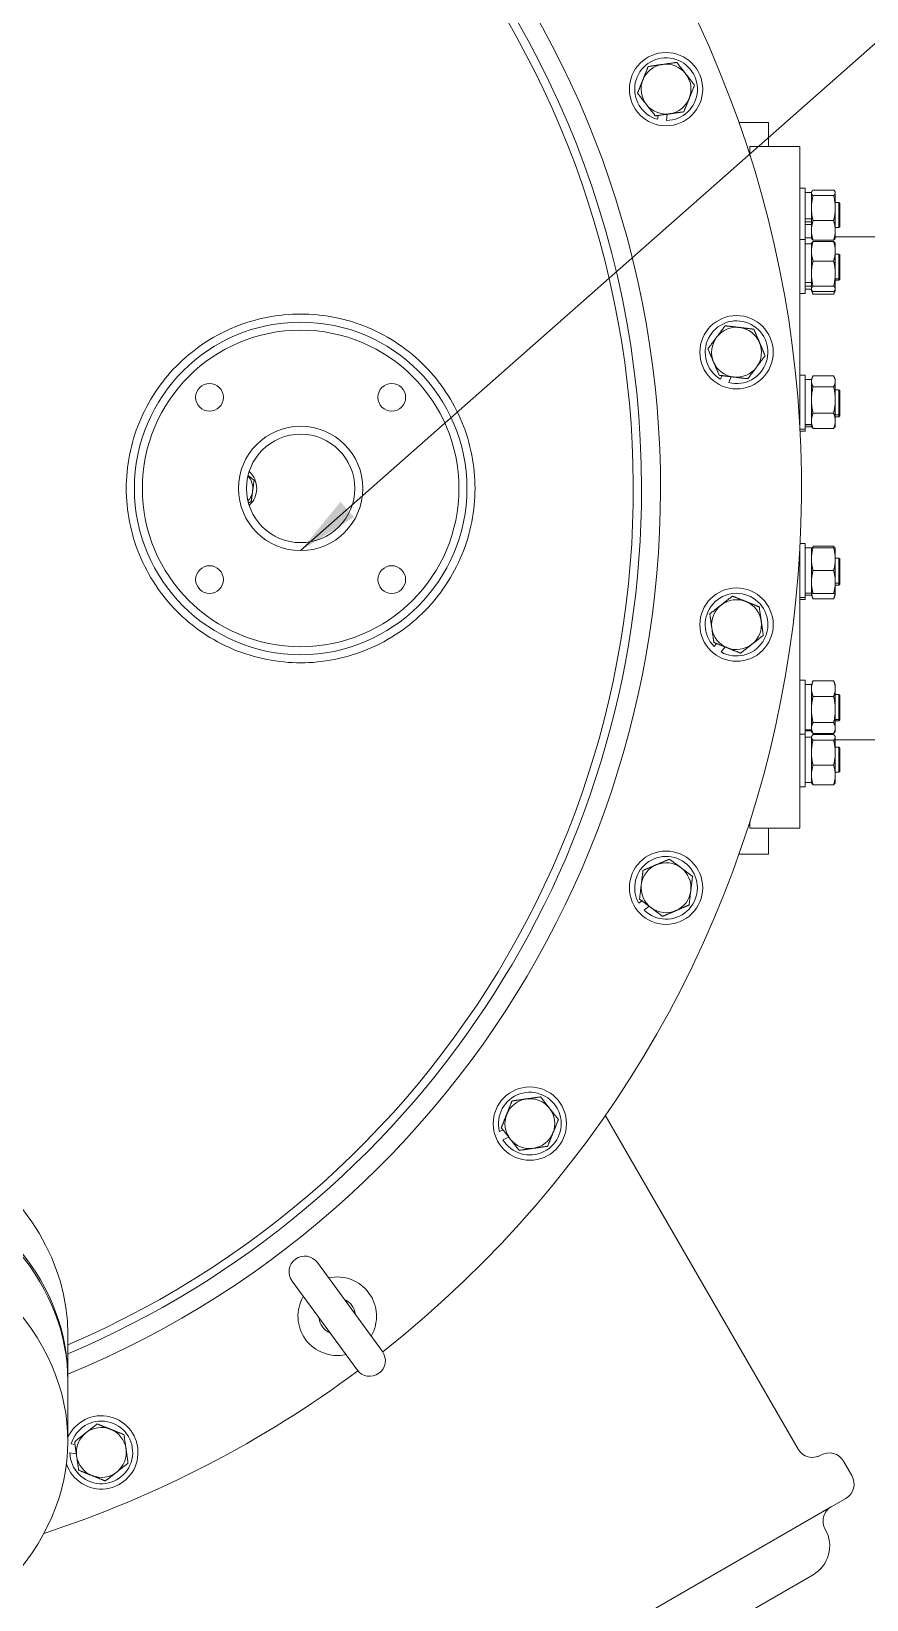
# Model space of a CAD drawing. Header units: inches. Extents: x 12 to 318, y 5 to 204.
# Drawn here: x 60.11 to 72.66, y 153.15 to 176.73 of the extents above; entities that cross this region are included whole.
import ezdxf

# ---------------------------------------------------------------- set-up
doc = ezdxf.new("R2010")
doc.units = ezdxf.units.IN
doc.header["$LTSCALE"] = 9.5
doc.header["$MEASUREMENT"] = 0
doc.layers.add('Symbol (ANSI)', color=7, linetype='Continuous', lineweight=25)
doc.layers.add('Visible', color=7, linetype='Continuous', lineweight=18)
doc.styles.add('MEMCOR Medium', font='arial.ttf')
doc.dimstyles.new('Default (ANSI)$7', dxfattribs={"dimscale": 9.5, "dimtxt": 0.15, "dimasz": 0.098425, "dimexe": 0.125, "dimexo": 0.0625, "dimgap": 0.031496, "dimtad": 0, "dimtih": 1, "dimtoh": 1, "dimdec": 4, "dimzin": 3, "dimdsep": 46, "dimlunit": 5, "dimtxsty": 'MEMCOR Medium', "dimcen": 0.09, "dimdle": 0.393701, "dimclrd": 256, "dimclre": 256, "dimclrt": 256, "dimadec": 0, "dimazin": 1, "dimtfac": 0.8, "dimtofl": 0, "dimtmove": 0, "dimatfit": 3, "dimfxl": 1, "dimfrac": 1, "dimtolj": 1, "dimtzin": 4, "dimlwd": -1, "dimlwe": -1, "dimarcsym": 0})

msp = doc.modelspace()

# ---------------------------------------------------------------- linework, layer by layer
at = {"layer": 'Visible'}
for p, q in [((69.527964, 175.466518), (69.520416, 175.408843)), ((69.654871, 175.391247), (69.667333, 175.486471)), ((70.742976, 175.359205), (71.186061, 175.359205)), ((71.186061, 174.999237), (71.186061, 175.359205)), ((70.909811, 174.999237), (70.909811, 174.861292)), ((71.659811, 174.999237), (70.909811, 174.999237)), ((71.659811, 174.999237), (71.659811, 170.767981)), ((71.659811, 174.374205), (71.739811, 174.374205)), ((71.739811, 174.374205), (71.739811, 173.601811)), ((71.739811, 174.308205), (71.833811, 174.308205)), ((71.833811, 174.312205), (71.837394, 174.319891)), ((71.833811, 174.312205), (71.833811, 174.304688)), ((71.833811, 174.304688), (71.833811, 174.074507)), ((71.858626, 174.345981), (72.167995, 174.345981)), ((71.858626, 174.263395), (72.167995, 174.263395)), ((72.192811, 174.312205), (72.189227, 174.319891)), ((72.192811, 174.304688), (72.192811, 174.312205)), ((72.192811, 174.074507), (72.192811, 174.304688)), ((71.833811, 174.074507), (71.833811, 173.738025)), ((72.192811, 174.155705), (72.247311, 174.155705)), ((72.192811, 173.738025), (72.192811, 174.074507)), ((72.247311, 173.780705), (72.247311, 174.155705)), ((72.259811, 174.143205), (72.247311, 174.155705)), ((72.259811, 174.143205), (72.259811, 173.793205)), ((71.739811, 173.914954), (71.833811, 173.914954)), ((71.739811, 173.869407), (71.833811, 173.869407)), ((71.739811, 173.825041), (71.833811, 173.825041)), ((71.858626, 173.885619), (72.167995, 173.885619)), ((72.192811, 173.780705), (72.247311, 173.780705)), ((72.259811, 173.793205), (72.247311, 173.780705)), ((71.659811, 173.601811), (71.739811, 173.601811)), ((71.739811, 173.628205), (71.833811, 173.628205)), ((71.739811, 173.601811), (71.739811, 172.789811)), ((71.833811, 173.738025), (71.833811, 173.624205)), ((71.833811, 173.624205), (71.837394, 173.61652)), ((71.833811, 173.539811), (71.837394, 173.547496)), ((71.833811, 173.539811), (71.833811, 173.425992)), ((71.858626, 173.59043), (72.167995, 173.59043)), ((71.858626, 173.573587), (72.167995, 173.573587)), ((72.192811, 173.624205), (72.189227, 173.61652)), ((72.192811, 173.539811), (72.189227, 173.547496)), ((72.192811, 173.624205), (72.192811, 173.738025)), ((72.192811, 173.640455), (73.279811, 173.640455)), ((72.192811, 173.425992), (72.192811, 173.539811)), ((71.739811, 173.535811), (71.833811, 173.535811)), ((71.833811, 173.425992), (71.833811, 173.089509)), ((72.192811, 173.089509), (72.192811, 173.425992)), ((72.192811, 173.383311), (72.247311, 173.383311)), ((72.247311, 173.008311), (72.247311, 173.383311)), ((72.259811, 173.370811), (72.247311, 173.383311)), ((72.259811, 173.370811), (72.259811, 173.020811)), ((71.833811, 173.089509), (71.833811, 172.859328)), ((71.858626, 173.278397), (72.167995, 173.278397)), ((72.192811, 172.859328), (72.192811, 173.089509)), ((71.739811, 172.955349), (71.833811, 172.955349)), ((71.739811, 172.898722), (71.833811, 172.898722)), ((71.739811, 172.855811), (71.833811, 172.855811)), ((71.833811, 172.859328), (71.833811, 172.851811)), ((71.833811, 172.851811), (71.837394, 172.844126)), ((71.833811, 172.851811), (71.833811, 172.832843)), ((71.833811, 172.832843), (71.848991, 172.800288)), ((71.858626, 172.900621), (72.167995, 172.900621)), ((72.192811, 172.832843), (72.17763, 172.800288)), ((72.192811, 172.851811), (72.189227, 172.844126)), ((72.192811, 173.008311), (72.247311, 173.008311)), ((72.192811, 172.989343), (72.247311, 172.989343)), ((72.192811, 172.851811), (72.192811, 172.859328)), ((72.192811, 172.832843), (72.192811, 172.851811)), ((72.259811, 173.020811), (72.247311, 173.008311)), ((72.247311, 172.989343), (72.247311, 173.008311)), ((72.259811, 173.001843), (72.247311, 172.989343)), ((72.259811, 173.020811), (72.259811, 173.001843)), ((71.659811, 172.789811), (71.739811, 172.789811)), ((71.858626, 172.818035), (72.167995, 172.818035)), ((71.858626, 172.781802), (72.167995, 172.781802)), ((70.48949, 171.555407), (70.467272, 171.501652)), ((70.592591, 171.449856), (70.629274, 171.538609)), ((71.659811, 171.560688), (71.739811, 171.560688)), ((71.739811, 171.560688), (71.739811, 170.748688)), ((71.739811, 171.494688), (71.833811, 171.494688)), ((71.833811, 171.498688), (71.848991, 171.531243)), ((71.833811, 171.498688), (71.833811, 171.468948)), ((71.833811, 171.468948), (71.833811, 171.190646)), ((71.858626, 171.549729), (72.167995, 171.549729)), ((72.192811, 171.498688), (72.17763, 171.531243)), ((72.192811, 171.468948), (72.192811, 171.498688)), ((72.192811, 171.190646), (72.192811, 171.468948)), ((71.833811, 171.190646), (71.833811, 170.876387)), ((71.858626, 171.388167), (72.167995, 171.388167)), ((72.192811, 171.342188), (72.247311, 171.342188)), ((72.192811, 170.876387), (72.192811, 171.190646)), ((72.247311, 170.967188), (72.247311, 171.342188)), ((72.259811, 171.329688), (72.247311, 171.342188)), ((72.259811, 171.329688), (72.259811, 170.979688)), ((71.858626, 170.993126), (72.167995, 170.993126)), ((72.192811, 170.967188), (72.247311, 170.967188)), ((72.259811, 170.979688), (72.247311, 170.967188)), ((72.247311, 170.936498), (72.247311, 170.967188)), ((72.259811, 170.948998), (72.247311, 170.936498)), ((72.259811, 170.979688), (72.259811, 170.948998)), ((71.660861, 170.748688), (71.739811, 170.748688)), ((71.662487, 170.717998), (71.739811, 170.717998)), ((71.739811, 170.818864), (71.833811, 170.818864)), ((71.739811, 170.817153), (71.833811, 170.817153)), ((71.739811, 170.783998), (71.833811, 170.783998)), ((71.739811, 170.748688), (71.739811, 170.717998)), ((71.833811, 170.876387), (71.833811, 170.810688)), ((71.833811, 170.810688), (71.848991, 170.778134)), ((71.833811, 170.810688), (71.833811, 170.779998)), ((71.858626, 170.759647), (72.167995, 170.759647)), ((72.192811, 170.810688), (72.17763, 170.778134)), ((72.192811, 170.936498), (72.247311, 170.936498)), ((72.192811, 170.810688), (72.192811, 170.876387)), ((72.192811, 170.779998), (72.192811, 170.810688)), ((71.659811, 168.950428), (71.659811, 164.749237)), ((71.664023, 169.030477), (71.739811, 169.030477)), ((71.739811, 169.030477), (71.739811, 168.218477)), ((71.739811, 168.964477), (71.833811, 168.964477)), ((71.833811, 168.968477), (71.833811, 168.796477)), ((71.848122, 168.968477), (71.848991, 168.970341)), ((71.858626, 168.988827), (72.167995, 168.988827)), ((71.858626, 168.968477), (72.167995, 168.968477)), ((72.178499, 168.968477), (72.17763, 168.970341)), ((72.192811, 168.796477), (72.192811, 168.968477)), ((71.833811, 168.796477), (71.833811, 168.452477)), ((71.858626, 168.624477), (72.167995, 168.624477)), ((72.192811, 168.811977), (72.247311, 168.811977)), ((72.192811, 168.452477), (72.192811, 168.796477)), ((72.247311, 168.436977), (72.247311, 168.811977)), ((72.259811, 168.799477), (72.247311, 168.811977)), ((72.259811, 168.799477), (72.259811, 168.449477)), ((71.833811, 168.452477), (71.833811, 168.280477)), ((72.192811, 168.280477), (72.192811, 168.452477)), ((72.192811, 168.436977), (72.247311, 168.436977)), ((72.192811, 168.406286), (72.247311, 168.406286)), ((72.259811, 168.449477), (72.247311, 168.436977)), ((72.247311, 168.406286), (72.247311, 168.436977)), ((72.259811, 168.418786), (72.247311, 168.406286)), ((72.259811, 168.449477), (72.259811, 168.418786)), ((71.659811, 168.218477), (71.739811, 168.218477)), ((71.659811, 168.187786), (71.739811, 168.187786)), ((71.739811, 168.284477), (71.833811, 168.284477)), ((71.739811, 168.253786), (71.833811, 168.253786)), ((71.739811, 168.218477), (71.739811, 168.187786)), ((71.833811, 168.280477), (71.833811, 168.249786)), ((71.833811, 168.249786), (71.848991, 168.217231)), ((71.858626, 168.280477), (72.167995, 168.280477)), ((71.858626, 168.198745), (72.167995, 168.198745)), ((72.192811, 168.249786), (72.17763, 168.217231)), ((72.192811, 168.249786), (72.192811, 168.280477)), ((70.405983, 167.528704), (70.370609, 167.48253)), ((70.478253, 167.400064), (70.536656, 167.476299)), ((71.659811, 166.977631), (71.739811, 166.977631)), ((71.739811, 166.977631), (71.739811, 166.165631)), ((71.833811, 166.915631), (71.848991, 166.948186)), ((71.858626, 166.966672), (72.167995, 166.966672)), ((72.192811, 166.915631), (72.17763, 166.948186)), ((71.739811, 166.911631), (71.833811, 166.911631)), ((71.833811, 166.915631), (71.833811, 166.849933)), ((71.833811, 166.849933), (71.833811, 166.535674)), ((71.858626, 166.733194), (72.167995, 166.733194)), ((72.192811, 166.849933), (72.192811, 166.915631)), ((72.192811, 166.535674), (72.192811, 166.849933)), ((72.192811, 166.759131), (72.247311, 166.759131)), ((72.247311, 166.384131), (72.247311, 166.759131)), ((72.259811, 166.746631), (72.247311, 166.759131)), ((72.259811, 166.746631), (72.259811, 166.396631)), ((71.833811, 166.535674), (71.833811, 166.257372)), ((72.192811, 166.257372), (72.192811, 166.535674)), ((71.739811, 166.231631), (71.833811, 166.231631)), ((71.833811, 166.257372), (71.833811, 166.227631)), ((71.858626, 166.338153), (72.167995, 166.338153)), ((72.192811, 166.384131), (72.247311, 166.384131)), ((72.192811, 166.365163), (72.247311, 166.365163)), ((72.192811, 166.227631), (72.192811, 166.257372)), ((72.259811, 166.396631), (72.247311, 166.384131)), ((72.247311, 166.365163), (72.247311, 166.384131)), ((72.259811, 166.377663), (72.247311, 166.365163)), ((72.259811, 166.396631), (72.259811, 166.377663)), ((71.659811, 166.165631), (71.739811, 166.165631)), ((71.739811, 166.212663), (71.833811, 166.212663)), ((71.739811, 166.165631), (71.739811, 165.374269)), ((71.739811, 166.120269), (71.833811, 166.120269)), ((71.833811, 166.227631), (71.848991, 166.195077)), ((71.833811, 166.227631), (71.833811, 166.216181)), ((71.833811, 166.216181), (71.833811, 166.208663)), ((71.833811, 166.208663), (71.837394, 166.200978)), ((71.833811, 166.124269), (71.837394, 166.131954)), ((71.833811, 166.124269), (71.833811, 166.116752)), ((71.833811, 166.116752), (71.833811, 165.886571)), ((71.858626, 166.17659), (72.167995, 166.17659)), ((71.858626, 166.174888), (72.167995, 166.174888)), ((71.858626, 166.158045), (72.167995, 166.158045)), ((71.858626, 166.075459), (72.167995, 166.075459)), ((72.192811, 166.227631), (72.17763, 166.195077)), ((72.192811, 166.208663), (72.189227, 166.200978)), ((72.192811, 166.124269), (72.189227, 166.131954)), ((72.192811, 166.216181), (72.192811, 166.227631)), ((72.192811, 166.208663), (72.192811, 166.216181)), ((72.192811, 166.116752), (72.192811, 166.124269)), ((72.192811, 165.886571), (72.192811, 166.116752)), ((72.192811, 166.077955), (73.279811, 166.077955)), ((71.833811, 165.886571), (71.833811, 165.550088)), ((72.192811, 165.967769), (72.247311, 165.967769)), ((72.192811, 165.550088), (72.192811, 165.886571)), ((72.247311, 165.592769), (72.247311, 165.967769)), ((72.259811, 165.955269), (72.247311, 165.967769)), ((72.259811, 165.955269), (72.259811, 165.605269)), ((71.833811, 165.550088), (71.833811, 165.436269)), ((71.858626, 165.697683), (72.167995, 165.697683)), ((72.192811, 165.592769), (72.247311, 165.592769)), ((72.192811, 165.436269), (72.192811, 165.550088)), ((72.259811, 165.605269), (72.247311, 165.592769)), ((71.659811, 165.374269), (71.739811, 165.374269)), ((71.739811, 165.440269), (71.833811, 165.440269)), ((71.833811, 165.436269), (71.837394, 165.428584)), ((71.858626, 165.402493), (72.167995, 165.402493)), ((72.192811, 165.436269), (72.189227, 165.428584)), ((70.909811, 164.857117), (70.909811, 164.749237)), ((71.659811, 164.749237), (70.909811, 164.749237)), ((71.186061, 164.359205), (71.186061, 164.749237)), ((70.742976, 164.359205), (71.186061, 164.359205)), ((69.283134, 163.66082), (69.237015, 163.625375)), ((69.319647, 163.517858), (69.395791, 163.57638)), ((71.633094, 155.415981), (68.73526, 160.435177)), ((67.197463, 160.215345), (67.143741, 160.193045)), ((67.19573, 160.067805), (67.284427, 160.104625)), ((65.383476, 156.885563), (64.407379, 158.220269)), ((64.026035, 157.941385), (65.002132, 156.606679)), ((60.654811, 156.481631), (60.654811, 157.146311)), ((60.654811, 156.439205), (60.654811, 155.533224)), ((60.762124, 155.486051), (60.704449, 155.493599)), ((60.686853, 155.359144), (60.782077, 155.346682)), ((71.927301, 155.297166), (71.9746, 155.324475)), ((72.441106, 155.016462), (72.316106, 155.232968)), ((59.575725, 147.299956), (72.133094, 154.549956)), ((72.3496, 154.674956), (72.133094, 154.549956)), ((60.600244, 147.025436), (71.858575, 153.525436))]:
    msp.add_line(p, q, dxfattribs=at)
for centre, radius in [((69.648171, 175.862551), 0.551181), ((70.708102, 171.906834), 0.551181), ((64.154811, 169.859205), 2.5), ((64.154811, 169.859205), 2.38), ((62.784791, 171.229224), 0.2085), ((65.52483, 171.229224), 0.2085), ((64.154811, 169.859205), 0.935), ((64.154811, 169.859205), 0.815), ((62.784791, 168.489185), 0.2085), ((65.52483, 168.489185), 0.2085), ((70.708102, 167.811575), 0.551181), ((69.648171, 163.855858), 0.551181), ((67.600541, 160.30926), 0.551181)]:
    msp.add_circle(centre, radius, dxfattribs=at)
for centre, radius, start, end in [((55.154811, 169.859205), 16.53, 308.2511734, 121.443992), ((55.154811, 169.859205), 14.41, 292.4377468, 247.5622532), ((55.154811, 169.859205), 14.125, 0, 180), ((55.154811, 169.859205), 14, 293.1323964, 246.8676036), ((69.648171, 175.862551), 0.471351, 270.8144894, 254.2738604), ((69.648171, 175.862551), 0.375, 98.1474633, 158.1474633), ((69.648171, 175.862551), 0.375, 38.1474633, 98.1474633), ((69.648171, 175.862551), 0.375, 158.1474633, 218.1474633), ((69.648171, 175.862551), 0.375, 338.1474633, 38.1474633), ((69.648171, 175.862551), 0.375, 278.1474633, 338.1474633), ((69.648171, 175.862551), 0.375, 218.1474633, 278.1474633), ((70.708102, 171.906834), 0.471351, 255.8144894, 239.2738604), ((70.708102, 171.906834), 0.375, 143.1474633, 203.1474633), ((70.708102, 171.906834), 0.375, 83.1474633, 143.1474633), ((70.708102, 171.906834), 0.375, 23.1474633, 83.1474633), ((70.708102, 171.906834), 0.375, 323.1474633, 23.1474633), ((70.708102, 171.906834), 0.375, 203.1474633, 263.1474633), ((70.708102, 171.906834), 0.375, 263.1474633, 323.1474633), ((63.154811, 169.859205), 0.281, 352.2730598, 42.4416977), ((63.154811, 169.859205), 0.34, 311.5893165, 48.4106835), ((55.154811, 169.859205), 14.125, 292.9159597, 0), ((63.154811, 169.859205), 0.281, 317.5583023, 352.2730598), ((70.708102, 167.811575), 0.471351, 240.8144894, 224.2738604), ((70.708102, 167.811575), 0.375, 68.1474633, 128.1474633), ((70.708102, 167.811575), 0.375, 8.1474633, 68.1474633), ((70.708102, 167.811575), 0.375, 128.1474633, 188.1474633), ((70.708102, 167.811575), 0.375, 188.1474633, 248.1474633), ((70.708102, 167.811575), 0.375, 308.1474633, 8.1474633), ((70.708102, 167.811575), 0.375, 248.1474633, 308.1474633), ((69.648171, 163.855858), 0.471351, 225.8144894, 209.2738604), ((69.648171, 163.855858), 0.375, 113.1474633, 173.1474633), ((69.648171, 163.855858), 0.375, 53.1474633, 113.1474633), ((69.648171, 163.855858), 0.375, 353.1474633, 53.1474633), ((69.648171, 163.855858), 0.375, 173.1474633, 233.1474633), ((69.648171, 163.855858), 0.375, 293.1474633, 353.1474633), ((69.648171, 163.855858), 0.375, 233.1474633, 293.1474633), ((67.600541, 160.30926), 0.471351, 210.8144894, 194.2738604), ((67.600541, 160.30926), 0.375, 98.1474633, 158.1474633), ((67.600541, 160.30926), 0.375, 38.1474633, 98.1474633), ((67.600541, 160.30926), 0.375, 158.1474633, 218.1474633), ((67.600541, 160.30926), 0.375, 338.1474633, 38.1474633), ((67.600541, 160.30926), 0.375, 278.1474633, 338.1474633), ((67.600541, 160.30926), 0.375, 218.1474633, 278.1474633), ((64.216707, 158.080827), 0.23622, 36.1787496, 216.1787496), ((64.704755, 157.413474), 0.590551, 329.756928, 102.6005711), ((64.704755, 157.413474), 0.590551, 149.756928, 282.6005711), ((64.704755, 157.413474), 0.273828, 5.7954562, 66.5620429), ((64.704755, 157.413474), 0.273828, 185.7954562, 246.5620429), ((65.192804, 156.746121), 0.23622, 216.1787496, 36.1787496), ((55.154811, 169.859205), 16.53, 288.1149061, 306.6165423), ((61.158157, 155.365844), 0.551181, 198.020363, 155.9533629), ((61.158157, 155.365844), 0.471351, 180.8144894, 164.2738604), ((61.158157, 155.365844), 0.375, 128.1474633, 188.1474633), ((61.158157, 155.365844), 0.375, 68.1474633, 128.1474633), ((61.158157, 155.365844), 0.375, 8.1474633, 68.1474633), ((61.158157, 155.365844), 0.375, 308.1474633, 8.1474633), ((71.8496, 155.540981), 0.25, 210, 300), ((61.158157, 155.365844), 0.375, 188.1474633, 248.1474633), ((72.0996, 155.107968), 0.25, 30, 120), ((61.158157, 155.365844), 0.375, 248.1474633, 308.1474633), ((72.2246, 154.891462), 0.25, 300, 30), ((72.258094, 154.333449), 0.25, 120, 210), ((71.608575, 153.958449), 0.5, 300, 30)]:
    msp.add_arc(centre, radius, start, end, dxfattribs=at)
for centre, major_axis, start_param, end_param in [((55.154811, 157.146311), (-5.5, 0), 3.141592654, 6.283185307), ((55.154811, 156.481631), (-5.5, 0), 3.136138081, 6.28863988), ((55.154811, 156.439205), (5.5, 0), 0, 3.141592654), ((55.154811, 155.533224), (5.5, 0), 5.461193351, 10.246769917)]:
    msp.add_ellipse(centre, major_axis=major_axis, ratio=0.707106781, start_param=start_param, end_param=end_param, dxfattribs=at)
for points, weights in [([(69.300116, 176.002133), (69.337517, 176.095394), (69.380704, 176.203082)], [1, 1.0379548493, 1]), ([(69.380704, 176.203082), (69.495558, 176.219526), (69.595025, 176.233766)], [1, 1.0379548493, 1]), ([(69.595025, 176.233766), (69.694492, 176.248006), (69.809346, 176.264449)], [1, 1.0379548493, 1]), ([(69.809346, 176.264449), (69.881014, 176.173204), (69.94308, 176.094184)], [1, 1.0379548493, 1]), ([(69.219529, 175.801184), (69.262715, 175.908872), (69.300116, 176.002133)], [1, 1.0379548493, 1]), ([(69.94308, 176.094184), (70.005145, 176.015163), (70.076813, 175.923918)], [1, 1.0379548493, 1]), ([(70.076813, 175.923918), (70.033626, 175.81623), (69.996225, 175.722969)], [1, 1.0379548493, 1]), ([(69.353262, 175.630918), (69.291196, 175.709939), (69.219529, 175.801184)], [1, 1.0379548493, 1]), ([(69.996225, 175.722969), (69.958824, 175.629708), (69.915637, 175.522019)], [1, 1.0379548493, 1]), ([(69.486995, 175.460652), (69.415328, 175.551897), (69.353262, 175.630918)], [1, 1.0379548493, 1]), ([(69.701316, 175.491336), (69.601849, 175.477096), (69.486995, 175.460652)], [1, 1.0379548493, 1]), ([(69.915637, 175.522019), (69.800783, 175.505576), (69.701316, 175.491336)], [1, 1.0379548493, 1]), ([(71.858626, 174.345981), (71.833811, 174.323852), (71.833811, 174.304688)], [1, 1.0379548493, 1]), ([(71.833811, 174.304688), (71.833811, 174.285524), (71.858626, 174.263395)], [1, 1.0379548493, 1]), ([(71.858626, 174.263395), (71.833811, 174.16217), (71.833811, 174.074507)], [1, 1.0379548493, 1]), ([(72.192811, 174.304688), (72.192811, 174.323852), (72.167995, 174.345981)], [1, 1.0379548493, 1]), ([(72.167995, 174.263395), (72.192811, 174.285524), (72.192811, 174.304688)], [1, 1.0379548493, 1]), ([(72.192811, 174.074507), (72.192811, 174.16217), (72.167995, 174.263395)], [1, 1.0379548493, 1]), ([(71.833811, 174.074507), (71.833811, 173.986844), (71.858626, 173.885619)], [1, 1.0379548493, 1]), ([(72.167995, 173.885619), (72.192811, 173.986844), (72.192811, 174.074507)], [1, 1.0379548493, 1]), ([(71.858626, 173.885619), (71.833811, 173.806524), (71.833811, 173.738025)], [1, 1.0379548493, 1]), ([(72.192811, 173.738025), (72.192811, 173.806524), (72.167995, 173.885619)], [1, 1.0379548493, 1]), ([(71.833811, 173.738025), (71.833811, 173.669525), (71.858626, 173.59043)], [1, 1.0379548493, 1]), ([(71.858626, 173.573587), (71.833811, 173.494491), (71.833811, 173.425992)], [1, 1.0379548493, 1]), ([(71.858626, 173.59043), (71.843107, 173.604268), (71.837394, 173.61652)], [1, 1.02340257059, 1.01794557144]), ([(71.837394, 173.547496), (71.843107, 173.559748), (71.858626, 173.573587)], [1.01794557144, 1.02340257059, 1]), ([(72.167995, 173.59043), (72.192811, 173.669525), (72.192811, 173.738025)], [1, 1.0379548493, 1]), ([(72.189227, 173.61652), (72.183514, 173.604268), (72.167995, 173.59043)], [1.01794557144, 1.02340257059, 1]), ([(72.167995, 173.573587), (72.183514, 173.559748), (72.189227, 173.547496)], [1, 1.02340257059, 1.01794557144]), ([(72.192811, 173.425992), (72.192811, 173.494491), (72.167995, 173.573587)], [1, 1.0379548493, 1]), ([(71.833811, 173.425992), (71.833811, 173.357493), (71.858626, 173.278397)], [1, 1.0379548493, 1]), ([(72.167995, 173.278397), (72.192811, 173.357493), (72.192811, 173.425992)], [1, 1.0379548493, 1]), ([(71.858626, 173.278397), (71.833811, 173.177172), (71.833811, 173.089509)], [1, 1.0379548493, 1]), ([(71.833811, 173.089509), (71.833811, 173.001846), (71.858626, 172.900621)], [1, 1.0379548493, 1]), ([(72.192811, 173.089509), (72.192811, 173.177172), (72.167995, 173.278397)], [1, 1.0379548493, 1]), ([(72.167995, 172.900621), (72.192811, 173.001846), (72.192811, 173.089509)], [1, 1.0379548493, 1]), ([(71.858626, 172.900621), (71.833811, 172.878492), (71.833811, 172.859328)], [1, 1.0379548493, 1]), ([(71.833811, 172.859328), (71.833811, 172.840164), (71.858626, 172.818035)], [1, 1.0379548493, 1]), ([(71.834404, 172.850539), (71.837547, 172.818575), (71.858626, 172.781802)], [1.00996246317, 1.03205720875, 1]), ([(72.192811, 172.859328), (72.192811, 172.878492), (72.167995, 172.900621)], [1, 1.0379548493, 1]), ([(72.167995, 172.818035), (72.192811, 172.840164), (72.192811, 172.859328)], [1, 1.0379548493, 1]), ([(72.167995, 172.781802), (72.189074, 172.818575), (72.192217, 172.850539)], [1, 1.03205720875, 1.00996246317]), ([(70.278182, 171.958499), (70.347769, 172.05134), (70.408034, 172.131743)], [1, 1.0379548493, 1]), ([(70.408034, 172.131743), (70.468298, 172.212146), (70.537885, 172.304988)], [1, 1.0379548493, 1]), ([(70.537885, 172.304988), (70.653082, 172.291144), (70.752845, 172.279155)], [1, 1.0379548493, 1]), ([(70.752845, 172.279155), (70.852608, 172.267167), (70.967804, 172.253323)], [1, 1.0379548493, 1]), ([(70.967804, 172.253323), (71.013414, 172.146638), (71.052913, 172.054246)], [1, 1.0379548493, 1]), ([(70.363291, 171.759422), (70.323792, 171.851814), (70.278182, 171.958499)], [1, 1.0379548493, 1]), ([(71.052913, 172.054246), (71.092412, 171.961854), (71.138021, 171.85517)], [1, 1.0379548493, 1]), ([(70.448399, 171.560345), (70.40279, 171.66703), (70.363291, 171.759422)], [1, 1.0379548493, 1]), ([(71.00817, 171.681925), (70.947906, 171.601522), (70.878319, 171.508681)], [1, 1.0379548493, 1]), ([(71.138021, 171.85517), (71.068434, 171.762328), (71.00817, 171.681925)], [1, 1.0379548493, 1]), ([(70.663359, 171.534513), (70.563596, 171.546502), (70.448399, 171.560345)], [1, 1.0379548493, 1]), ([(70.878319, 171.508681), (70.763122, 171.522524), (70.663359, 171.534513)], [1, 1.0379548493, 1]), ([(71.858626, 171.549729), (71.833811, 171.506439), (71.833811, 171.468948)], [1, 1.0379548493, 1]), ([(71.833811, 171.468948), (71.833811, 171.431457), (71.858626, 171.388167)], [1, 1.0379548493, 1]), ([(72.192811, 171.468948), (72.192811, 171.506439), (72.167995, 171.549729)], [1, 1.0379548493, 1]), ([(72.167995, 171.388167), (72.192811, 171.431457), (72.192811, 171.468948)], [1, 1.0379548493, 1]), ([(71.858626, 171.388167), (71.833811, 171.282316), (71.833811, 171.190646)], [1, 1.0379548493, 1]), ([(71.833811, 171.190646), (71.833811, 171.098977), (71.858626, 170.993126)], [1, 1.0379548493, 1]), ([(72.192811, 171.190646), (72.192811, 171.282316), (72.167995, 171.388167)], [1, 1.0379548493, 1]), ([(72.167995, 170.993126), (72.192811, 171.098977), (72.192811, 171.190646)], [1, 1.0379548493, 1]), ([(71.858626, 170.993126), (71.833811, 170.930565), (71.833811, 170.876387)], [1, 1.0379548493, 1]), ([(72.192811, 170.876387), (72.192811, 170.930565), (72.167995, 170.993126)], [1, 1.0379548493, 1]), ([(71.848122, 170.779998), (71.833811, 170.779998), (71.833811, 170.779998)], [1.01366330998, 1.02901974564, 1]), ([(71.833811, 170.876387), (71.833811, 170.822208), (71.858626, 170.759647)], [1, 1.0379548493, 1]), ([(71.858626, 170.759647), (71.853186, 170.769137), (71.848991, 170.778134)], [1, 1.00808073663, 1.01272063206]), ([(72.167995, 170.759647), (72.192811, 170.822208), (72.192811, 170.876387)], [1, 1.0379548493, 1]), ([(72.17763, 170.778134), (72.173435, 170.769137), (72.167995, 170.759647)], [1.01272063206, 1.00808073663, 1]), ([(72.192811, 170.779998), (72.192811, 170.779998), (72.178499, 170.779998)], [1, 1.02901974564, 1.01366330998]), ([(63.363243, 170.053229), (63.406165, 170.020022), (63.455072, 169.982186)], [1.01583353127, 1.02670160744, 1]), ([(63.433259, 169.821423), (63.423136, 169.746813), (63.411446, 169.660661)], [1, 1.0379548493, 1]), ([(63.455072, 169.982186), (63.443382, 169.896034), (63.433259, 169.821423)], [1, 1.0379548493, 1]), ([(63.411446, 169.660661), (63.389506, 169.651675), (63.368942, 169.643252)], [1, 1.01007236835, 1.01479877401]), ([(71.833811, 168.968477), (71.833811, 168.968477), (71.858626, 168.968477)], [1, 1.0379548493, 1]), ([(71.858626, 168.968477), (71.833811, 168.876302), (71.833811, 168.796477)], [1, 1.0379548493, 1]), ([(71.858626, 168.988827), (71.852623, 168.978355), (71.848133, 168.968477)], [1, 1.00892421313, 1.0136517778]), ([(72.178488, 168.968477), (72.173998, 168.978355), (72.167995, 168.988827)], [1.0136517778, 1.00892421313, 1]), ([(72.167995, 168.968477), (72.192811, 168.968477), (72.192811, 168.968477)], [1, 1.0379548493, 1]), ([(72.192811, 168.796477), (72.192811, 168.876302), (72.167995, 168.968477)], [1, 1.0379548493, 1]), ([(71.833811, 168.796477), (71.833811, 168.716651), (71.858626, 168.624477)], [1, 1.0379548493, 1]), ([(71.858626, 168.624477), (71.833811, 168.532302), (71.833811, 168.452477)], [1, 1.0379548493, 1]), ([(72.167995, 168.624477), (72.192811, 168.716651), (72.192811, 168.796477)], [1, 1.0379548493, 1]), ([(72.192811, 168.452477), (72.192811, 168.532302), (72.167995, 168.624477)], [1, 1.0379548493, 1]), ([(71.833811, 168.452477), (71.833811, 168.372651), (71.858626, 168.280477)], [1, 1.0379548493, 1]), ([(72.167995, 168.280477), (72.192811, 168.372651), (72.192811, 168.452477)], [1, 1.0379548493, 1]), ([(70.476469, 168.106484), (70.55549, 168.16855), (70.646735, 168.240217)], [1, 1.0379548493, 1]), ([(70.646735, 168.240217), (70.754423, 168.19703), (70.847684, 168.159629)], [1, 1.0379548493, 1]), ([(70.847684, 168.159629), (70.940945, 168.122228), (71.048633, 168.079041)], [1, 1.0379548493, 1]), ([(71.858626, 168.280477), (71.833811, 168.280477), (71.833811, 168.280477)], [1, 1.0379548493, 1]), ([(71.836197, 168.280477), (71.841371, 168.242245), (71.858626, 168.198745)], [1.01631230182, 1.02608918729, 1]), ([(71.858626, 168.198745), (71.853186, 168.208235), (71.848991, 168.217231)], [1, 1.00808073663, 1.01272063206]), ([(72.192811, 168.280477), (72.192811, 168.280477), (72.167995, 168.280477)], [1, 1.0379548493, 1]), ([(72.167995, 168.198745), (72.18525, 168.242245), (72.190424, 168.280477)], [1, 1.02608918729, 1.01631230182]), ([(72.17763, 168.217231), (72.173435, 168.208235), (72.167995, 168.198745)], [1.01272063206, 1.00808073663, 1]), ([(70.306203, 167.97275), (70.397448, 168.044418), (70.476469, 168.106484)], [1, 1.0379548493, 1]), ([(70.336887, 167.758429), (70.322647, 167.857896), (70.306203, 167.97275)], [1, 1.0379548493, 1]), ([(71.048633, 168.079041), (71.065076, 167.964187), (71.079317, 167.86472)], [1, 1.0379548493, 1]), ([(70.36757, 167.544108), (70.351127, 167.658963), (70.336887, 167.758429)], [1, 1.0379548493, 1]), ([(71.11, 167.650399), (71.018755, 167.578732), (70.939735, 167.516666)], [1, 1.0379548493, 1]), ([(71.079317, 167.86472), (71.093557, 167.765254), (71.11, 167.650399)], [1, 1.0379548493, 1]), ([(70.56852, 167.463521), (70.475259, 167.500921), (70.36757, 167.544108)], [1, 1.0379548493, 1]), ([(70.769469, 167.382933), (70.661781, 167.42612), (70.56852, 167.463521)], [1, 1.0379548493, 1]), ([(70.939735, 167.516666), (70.860714, 167.4546), (70.769469, 167.382933)], [1, 1.0379548493, 1]), ([(71.858626, 166.966672), (71.833811, 166.904112), (71.833811, 166.849933)], [1, 1.0379548493, 1]), ([(71.848991, 166.948186), (71.853186, 166.957183), (71.858626, 166.966672)], [1.01272063206, 1.00808073663, 1]), ([(72.167995, 166.966672), (72.173435, 166.957183), (72.17763, 166.948186)], [1, 1.00808073663, 1.01272063206]), ([(72.192811, 166.849933), (72.192811, 166.904112), (72.167995, 166.966672)], [1, 1.0379548493, 1]), ([(71.833811, 166.849933), (71.833811, 166.795754), (71.858626, 166.733194)], [1, 1.0379548493, 1]), ([(71.858626, 166.733194), (71.833811, 166.627343), (71.833811, 166.535674)], [1, 1.0379548493, 1]), ([(72.167995, 166.733194), (72.192811, 166.795754), (72.192811, 166.849933)], [1, 1.0379548493, 1]), ([(72.192811, 166.535674), (72.192811, 166.627343), (72.167995, 166.733194)], [1, 1.0379548493, 1]), ([(71.833811, 166.535674), (71.833811, 166.444004), (71.858626, 166.338153)], [1, 1.0379548493, 1]), ([(72.167995, 166.338153), (72.192811, 166.444004), (72.192811, 166.535674)], [1, 1.0379548493, 1]), ([(71.858626, 166.338153), (71.833811, 166.294863), (71.833811, 166.257372)], [1, 1.0379548493, 1]), ([(71.833811, 166.257372), (71.833811, 166.219881), (71.858626, 166.17659)], [1, 1.0379548493, 1]), ([(72.192811, 166.257372), (72.192811, 166.294863), (72.167995, 166.338153)], [1, 1.0379548493, 1]), ([(72.167995, 166.17659), (72.192811, 166.219881), (72.192811, 166.257372)], [1, 1.0379548493, 1]), ([(71.83503, 166.225016), (71.833811, 166.220582), (71.833811, 166.216181)], [1.01315839105, 1.00846884379, 1]), ([(71.833811, 166.216181), (71.833811, 166.197016), (71.858626, 166.174888)], [1, 1.0379548493, 1]), ([(71.858626, 166.158045), (71.833811, 166.135916), (71.833811, 166.116752)], [1, 1.0379548493, 1]), ([(71.833811, 166.116752), (71.833811, 166.097588), (71.858626, 166.075459)], [1, 1.0379548493, 1]), ([(71.858626, 166.075459), (71.833811, 165.974234), (71.833811, 165.886571)], [1, 1.0379548493, 1]), ([(72.167995, 166.174888), (72.192811, 166.197016), (72.192811, 166.216181)], [1, 1.0379548493, 1]), ([(72.192811, 166.116752), (72.192811, 166.135916), (72.167995, 166.158045)], [1, 1.0379548493, 1]), ([(72.167995, 166.075459), (72.192811, 166.097588), (72.192811, 166.116752)], [1, 1.0379548493, 1]), ([(72.192811, 165.886571), (72.192811, 165.974234), (72.167995, 166.075459)], [1, 1.0379548493, 1]), ([(72.192811, 166.216181), (72.192811, 166.220582), (72.191591, 166.225016)], [1, 1.00846884379, 1.01315839105]), ([(71.833811, 165.886571), (71.833811, 165.798908), (71.858626, 165.697683)], [1, 1.0379548493, 1]), ([(72.167995, 165.697683), (72.192811, 165.798908), (72.192811, 165.886571)], [1, 1.0379548493, 1]), ([(71.858626, 165.697683), (71.833811, 165.618587), (71.833811, 165.550088)], [1, 1.0379548493, 1]), ([(71.833811, 165.550088), (71.833811, 165.481589), (71.858626, 165.402493)], [1, 1.0379548493, 1]), ([(72.192811, 165.550088), (72.192811, 165.618587), (72.167995, 165.697683)], [1, 1.0379548493, 1]), ([(72.167995, 165.402493), (72.192811, 165.481589), (72.192811, 165.550088)], [1, 1.0379548493, 1]), ([(71.858626, 165.402493), (71.843107, 165.416332), (71.837394, 165.428584)], [1, 1.02340257059, 1.01794557144]), ([(72.189227, 165.428584), (72.183514, 165.416332), (72.167995, 165.402493)], [1.01794557144, 1.02340257059, 1]), ([(69.275849, 163.900601), (69.287838, 164.000364), (69.301682, 164.115561)], [1, 1.0379548493, 1]), ([(69.301682, 164.115561), (69.408367, 164.16117), (69.500759, 164.200669)], [1, 1.0379548493, 1]), ([(69.500759, 164.200669), (69.59315, 164.240168), (69.699835, 164.285778)], [1, 1.0379548493, 1]), ([(69.699835, 164.285778), (69.792677, 164.216191), (69.87308, 164.155926)], [1, 1.0379548493, 1]), ([(69.87308, 164.155926), (69.953483, 164.095662), (70.046324, 164.026075)], [1, 1.0379548493, 1]), ([(69.250017, 163.685641), (69.263861, 163.800838), (69.275849, 163.900601)], [1, 1.0379548493, 1]), ([(70.046324, 164.026075), (70.032481, 163.910878), (70.020492, 163.811115)], [1, 1.0379548493, 1]), ([(69.423262, 163.55579), (69.342859, 163.616054), (69.250017, 163.685641)], [1, 1.0379548493, 1]), ([(70.020492, 163.811115), (70.008503, 163.711352), (69.99466, 163.596156)], [1, 1.0379548493, 1]), ([(69.596506, 163.425939), (69.503665, 163.495526), (69.423262, 163.55579)], [1, 1.0379548493, 1]), ([(69.795583, 163.511047), (69.703191, 163.471548), (69.596506, 163.425939)], [1, 1.0379548493, 1]), ([(69.99466, 163.596156), (69.887975, 163.550546), (69.795583, 163.511047)], [1, 1.0379548493, 1]), ([(67.252487, 160.448842), (67.289888, 160.542103), (67.333074, 160.649791)], [1, 1.0379548493, 1]), ([(67.333074, 160.649791), (67.447929, 160.666234), (67.547396, 160.680475)], [1, 1.0379548493, 1]), ([(67.547396, 160.680475), (67.646862, 160.694715), (67.761717, 160.711158)], [1, 1.0379548493, 1]), ([(67.761717, 160.711158), (67.833384, 160.619913), (67.89545, 160.540892)], [1, 1.0379548493, 1]), ([(67.171899, 160.247892), (67.215086, 160.355581), (67.252487, 160.448842)], [1, 1.0379548493, 1]), ([(67.89545, 160.540892), (67.957516, 160.461872), (68.029183, 160.370627)], [1, 1.0379548493, 1]), ([(68.029183, 160.370627), (67.985996, 160.262938), (67.948595, 160.169677)], [1, 1.0379548493, 1]), ([(67.305632, 160.077627), (67.243566, 160.156647), (67.171899, 160.247892)], [1, 1.0379548493, 1]), ([(67.948595, 160.169677), (67.911194, 160.076417), (67.868008, 159.968728)], [1, 1.0379548493, 1]), ([(67.439365, 159.907361), (67.367698, 159.998606), (67.305632, 160.077627)], [1, 1.0379548493, 1]), ([(67.653687, 159.938045), (67.55422, 159.923804), (67.439365, 159.907361)], [1, 1.0379548493, 1]), ([(67.868008, 159.968728), (67.753153, 159.952285), (67.653687, 159.938045)], [1, 1.0379548493, 1]), ([(60.756258, 155.52702), (60.847503, 155.598687), (60.926524, 155.660753)], [1, 1.0379548493, 1]), ([(60.926524, 155.660753), (61.005545, 155.722819), (61.09679, 155.794486)], [1, 1.0379548493, 1]), ([(61.09679, 155.794486), (61.204478, 155.7513), (61.297739, 155.713899)], [1, 1.0379548493, 1]), ([(61.297739, 155.713899), (61.391, 155.676498), (61.498688, 155.633311)], [1, 1.0379548493, 1]), ([(61.498688, 155.633311), (61.515132, 155.518457), (61.529372, 155.41899)], [1, 1.0379548493, 1]), ([(60.786942, 155.312699), (60.772702, 155.412166), (60.756258, 155.52702)], [1, 1.0379548493, 1]), ([(61.529372, 155.41899), (61.543612, 155.319523), (61.560055, 155.204669)], [1, 1.0379548493, 1]), ([(60.817625, 155.098378), (60.801182, 155.213232), (60.786942, 155.312699)], [1, 1.0379548493, 1]), ([(61.560055, 155.204669), (61.46881, 155.133001), (61.38979, 155.070935)], [1, 1.0379548493, 1]), ([(61.018575, 155.01779), (60.925314, 155.055191), (60.817625, 155.098378)], [1, 1.0379548493, 1]), ([(61.219524, 154.937202), (61.111836, 154.980389), (61.018575, 155.01779)], [1, 1.0379548493, 1]), ([(61.38979, 155.070935), (61.310769, 155.00887), (61.219524, 154.937202)], [1, 1.0379548493, 1])]:
    msp.add_rational_spline(points, weights, degree=2, dxfattribs=at)
for points, knots in [([(64.898336, 172.37309), (64.988675, 172.346323), (65.078046, 172.314622), (65.32879, 172.209851), (65.485671, 172.124641), (65.776376, 171.926549), (65.910191, 171.813649), (66.140349, 171.578373), (66.245847, 171.449355), (66.432712, 171.167706), (66.514085, 171.015077), (66.645226, 170.695895), (66.695103, 170.529061), (66.760671, 170.1928), (66.776347, 170.023369), (66.776347, 169.69504), (66.760671, 169.525609), (66.695103, 169.189348), (66.645226, 169.022514), (66.514085, 168.703332), (66.432712, 168.550703), (66.245847, 168.269054), (66.140349, 168.140036), (65.910191, 167.90476), (65.776376, 167.79186), (65.485671, 167.593769), (65.32879, 167.508558), (65.002239, 167.372112), (64.832334, 167.320775), (64.491271, 167.253546), (64.320109, 167.237668), (63.989956, 167.237668), (63.819128, 167.253462), (63.478523, 167.320462), (63.308744, 167.371656), (62.982302, 167.507832), (62.825403, 167.592918), (62.534609, 167.790793), (62.400726, 167.903599), (62.170188, 168.138947), (62.064439, 168.268154), (61.877202, 168.550161), (61.795709, 168.702956), (61.664424, 169.022399), (61.614522, 169.189323), (61.54894, 169.525668), (61.533274, 169.695093), (61.533274, 170.023316), (61.54894, 170.192741), (61.614522, 170.529086), (61.664424, 170.69601), (61.795709, 171.015453), (61.877202, 171.168248), (62.064439, 171.450255), (62.170188, 171.579462), (62.400726, 171.81481), (62.534609, 171.927616), (62.825403, 172.125491), (62.982302, 172.210577), (63.308744, 172.346753), (63.478523, 172.397947), (63.819128, 172.464947), (63.989956, 172.480741), (64.154811, 172.480741)], [-39.312452831, -39.312452831, -39.312452831, -39.312452831, -38.600079827, -38.600079827, -37.270303359, -37.270303359, -35.940526891, -35.940526891, -34.689592312, -34.689592312, -33.438657733, -33.438657733, -32.187723154, -32.187723154, -30.936788575, -30.936788575, -29.685853996, -29.685853996, -28.434919417, -28.434919417, -27.183984838, -27.183984838, -25.933050259, -25.933050259, -24.603273791, -24.603273791, -23.273497323, -23.273497323, -21.943720855, -21.943720855, -20.613944387, -20.613944387, -19.287734437, -19.287734437, -17.961524487, -17.961524487, -16.635314537, -16.635314537, -15.309104586, -15.309104586, -14.058571488, -14.058571488, -12.80803839, -12.80803839, -11.557505292, -11.557505292, -10.306972193, -10.306972193, -9.056439095, -9.056439095, -7.805905997, -7.805905997, -6.555372899, -6.555372899, -5.3048398, -5.3048398, -3.97862985, -3.97862985, -2.6524199, -2.6524199, -1.32620995, -1.32620995, 0, 0, 0, 0]), ([(64.154811, 172.480741), (64.320109, 172.480741), (64.491271, 172.464863), (64.740979, 172.415642), (64.82002, 172.396214), (64.898336, 172.37309)], [0, 0, 0, 0, 1.329776468, 1.329776468, 1.947179932, 1.947179932, 1.947179932, 1.947179932])]:
    msp.add_open_spline(points, degree=3, knots=knots, dxfattribs=at)

# ---------------------------------------------------------------- leaders
at = {"layer": 'Symbol (ANSI)', "annotation_type": 0, "has_hookline": 1, "hookline_direction": 0, "text_width": 19.874182}
msp.add_leader([(64.154811, 168.924205), (79.266968, 182.267332), (80.202007, 182.267332)], dimstyle='Default (ANSI)$7', override={"dimtad": 0}, dxfattribs=at)

doc.saveas('drawing.dxf')
